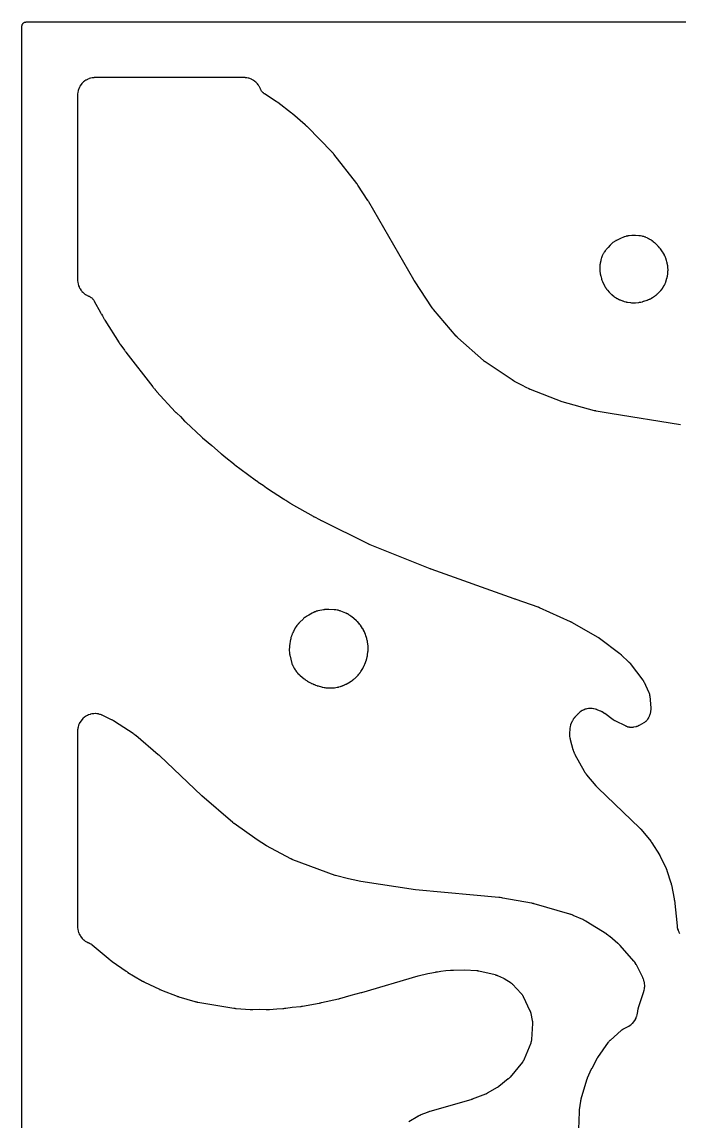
# Model space of a CAD drawing. Header units: millimetres. Extents: x 0 to 300, y 0 to 300.
# Drawn here: x -0.1 to 94.5, y 142 to 300.1 of the extents above; entities that cross this region are included whole.
import ezdxf

# ---------------------------------------------------------------- set-up
doc = ezdxf.new("R2010")
doc.units = ezdxf.units.MM
doc.layers.add('CUT', color=7, linetype='CONTINUOUS')

msp = doc.modelspace()

# ---------------------------------------------------------------- linework, layer by layer
at = {"layer": 'CUT'}
for points in [[(-0.0625, 1.4375), (-0.0625, 298.5625), (-0.0625, 299.4478), (-0.0589, 299.5212), (-0.0503, 299.5794), (-0.036, 299.6365), (-0.0162, 299.6918), (0.009, 299.745), (0.0392, 299.7954), (0.0743, 299.8427), (0.1137, 299.8863), (0.1573, 299.9257), (0.2046, 299.9608), (0.255, 299.991), (0.3082, 300.0162), (0.3635, 300.036), (0.4206, 300.0503), (0.4788, 300.0589), (0.5522, 300.0625), (1.4375, 300.0625), (298.5625, 300.0625)], [(94.6737, 242.1465), (84.566, 243.7785), (82.5483, 244.1043), (82.5359, 244.1064), (82.5072, 244.1115), (82.4949, 244.1137), (82.4799, 244.1166), (82.4676, 244.119), (82.4391, 244.1248), (82.4268, 244.1274), (82.4128, 244.1305), (82.4006, 244.1333), (82.3722, 244.1399), (82.36, 244.1428), (82.3452, 244.1465), (82.3331, 244.1496), (82.3048, 244.157), (82.2928, 244.1603), (77.648, 245.452), (73.0757, 247.2067), (73.0639, 247.2113), (73.0365, 247.2223), (73.0248, 247.227), (73.0106, 247.233), (72.9989, 247.2379), (72.9719, 247.2496), (72.9603, 247.2547), (72.9471, 247.2607), (72.9356, 247.2659), (72.9089, 247.2784), (72.8975, 247.2838), (72.8836, 247.2905), (72.4625, 247.5087), (71.9501, 247.7742), (70.8036, 248.3692), (70.7928, 248.375), (70.7675, 248.3885), (70.7567, 248.3944), (70.7495, 248.3984), (70.7325, 248.4081), (70.7218, 248.4143), (70.7096, 248.4215), (70.6991, 248.4278), (70.6745, 248.4428), (70.664, 248.4493), (70.6513, 248.4573), (70.6409, 248.4639), (70.6167, 248.4795), (70.6064, 248.4863), (66.5824, 251.1666), (66.5693, 251.1755), (66.5388, 251.1966), (66.5258, 251.2058), (66.5101, 251.2171), (66.4973, 251.2264), (66.4676, 251.2486), (66.4549, 251.2582), (66.4405, 251.2693), (66.428, 251.2791), (66.3991, 251.3023), (66.3868, 251.3124), (66.3719, 251.3247), (66.3598, 251.335), (66.3318, 251.3592), (66.3198, 251.3697), (62.6391, 254.6555), (62.6279, 254.6656), (62.602, 254.6896), (62.591, 254.6999), (62.5777, 254.7126), (62.5669, 254.7231), (62.5418, 254.7479), (62.5311, 254.7586), (62.519, 254.771), (62.5085, 254.7819), (62.4843, 254.8075), (62.474, 254.8185), (62.4616, 254.8321), (62.4515, 254.8434), (62.4281, 254.8697), (62.4182, 254.8811), (59.1309, 258.7233), (59.1219, 258.734), (59.101, 258.7592), (59.0922, 258.77), (59.0815, 258.7834), (59.0728, 258.7943), (59.0527, 258.8202), (59.0442, 258.8313), (59.0345, 258.8441), (59.0262, 258.8554), (59.0069, 258.8818), (58.9987, 258.8932), (58.9889, 258.9072), (58.9809, 258.9187), (58.9625, 258.9457), (58.9547, 258.9573), (56.3816, 262.8578), (56.3786, 262.8624), (56.3716, 262.8731), (56.3686, 262.8777), (56.3615, 262.8888), (56.3579, 262.8945), (56.3495, 262.9078), (56.3459, 262.9135), (56.3418, 262.9201), (56.3382, 262.9259), (56.33, 262.9394), (56.3269, 262.9444), (56.3204, 262.9553), (56.3112, 262.9711), (56.3071, 262.978), (49.8327, 274.2042), (49.8284, 274.2115), (49.7984, 274.2619), (49.7937, 274.2696), (49.7553, 274.3319), (49.7506, 274.3394), (49.7196, 274.3882), (49.7144, 274.3962), (48.2616, 276.5999), (48.2554, 276.6092), (48.2115, 276.6731), (48.2047, 276.6829), (48.1484, 276.7615), (48.1415, 276.7709), (48.0958, 276.8321), (48.0882, 276.8421), (44.817, 281.0416), (44.8064, 281.0548), (44.7365, 281.1395), (44.7255, 281.1524), (44.6348, 281.2563), (44.6235, 281.2688), (44.5488, 281.3495), (44.5372, 281.3618), (40.947, 285.0309), (40.9375, 285.0404), (40.875, 285.1014), (40.8653, 285.1107), (40.7852, 285.1855), (40.7753, 285.1946), (40.7102, 285.2527), (40.7001, 285.2616), (38.8436, 286.8466), (38.8435, 286.8467), (38.8378, 286.8515), (38.7978, 286.8848), (38.7916, 286.8899), (38.7412, 286.9308), (38.735, 286.9357), (38.6948, 286.9674), (38.6881, 286.9726), (36.7457, 288.4608), (36.7371, 288.4673), (36.677, 288.5116), (36.6676, 288.5184), (36.5917, 288.5722), (36.5824, 288.5787), (36.5215, 288.6201), (36.5115, 288.6268), (34.8346, 289.72), (34.7974, 289.7456), (34.7304, 289.7942), (34.66, 289.851), (34.615, 289.891), (34.5507, 289.9545), (34.51, 289.9989), (34.4524, 290.0686), (34.4163, 290.1168), (34.366, 290.1919), (34.335, 290.2435), (34.2924, 290.3232), (34.2571, 290.3982), (34.2388, 290.4395), (34.2306, 290.4596), (34.2277, 290.4666), (34.1967, 290.5392), (34.184, 290.5672), (34.0985, 290.7425), (34.069, 290.7958), (33.9675, 290.9594), (33.9328, 291.0094), (33.8153, 291.1619), (33.7757, 291.2081), (33.6433, 291.3479), (33.5992, 291.3899), (33.4533, 291.5155), (33.4052, 291.5528), (33.2473, 291.663), (33.1957, 291.6953), (33.0275, 291.7889), (32.9728, 291.8157), (32.796, 291.8918), (32.7389, 291.913), (32.5552, 291.9707), (32.4963, 291.986), (32.3077, 292.0249), (32.2475, 292.0341), (32.0534, 292.0539), (32.023, 292.0562), (31.9636, 292.0592), (31.9484, 292.0598), (31.8494, 292.0623), (31.8342, 292.0625), (31.8341, 292.0625), (10.5001, 292.0625), (10.4854, 292.0623), (10.3897, 292.06), (10.375, 292.0594), (10.3175, 292.0566), (10.2882, 292.0544), (10.1004, 292.0359), (10.0421, 292.0273), (9.8595, 291.991), (9.8024, 291.9767), (9.6243, 291.9226), (9.5689, 291.9028), (9.3969, 291.8316), (9.3436, 291.8064), (9.1795, 291.7186), (9.129, 291.6884), (8.9742, 291.585), (8.9269, 291.5499), (8.783, 291.4318), (8.7394, 291.3922), (8.6078, 291.2606), (8.5682, 291.217), (8.4501, 291.0731), (8.415, 291.0258), (8.3116, 290.871), (8.2814, 290.8205), (8.1936, 290.6563), (8.1684, 290.6031), (8.0972, 290.4311), (8.0774, 290.3757), (8.0233, 290.1976), (8.009, 290.1405), (7.9727, 289.9579), (7.9641, 289.8996), (7.9456, 289.7118), (7.9434, 289.6824), (7.9406, 289.625), (7.94, 289.6103), (7.9377, 289.5146), (7.9375, 289.4999), (7.9375, 263.0857), (7.9375, 263.0308), (7.9377, 263.0166), (7.9399, 262.9244), (7.9404, 262.9102), (7.943, 262.8548), (7.945, 262.8265), (7.9622, 262.6454), (7.9702, 262.5892), (8.004, 262.4129), (8.0173, 262.3577), (8.0676, 262.1854), (8.0861, 262.1317), (8.1524, 261.9649), (8.1758, 261.9132), (8.2577, 261.7535), (8.2859, 261.7042), (8.3824, 261.5529), (8.4152, 261.5065), (8.5256, 261.365), (8.5626, 261.322), (8.6859, 261.1915), (8.7268, 261.1522), (8.8619, 261.034), (8.9063, 260.9986), (9.0519, 260.8937), (9.0995, 260.8627), (9.2544, 260.7721), (9.3047, 260.7457), (9.4697, 260.669), (9.4957, 260.6577), (9.5307, 260.6434), (9.5509, 260.6351), (9.5912, 260.6173), (9.664, 260.583), (9.7416, 260.5417), (9.7919, 260.5117), (9.8651, 260.4631), (9.9122, 260.4283), (9.9803, 260.3727), (10.0238, 260.3336), (10.0862, 260.2716), (10.1256, 260.2283), (10.1817, 260.1606), (10.2167, 260.1137), (10.2659, 260.0408), (10.3076, 259.9719), (10.3294, 259.9337), (11.2335, 258.2605), (11.2385, 258.2514), (11.2739, 258.1885), (11.2795, 258.1788), (11.3251, 258.1011), (11.3308, 258.0917), (11.3679, 258.031), (11.3741, 258.0211), (11.5143, 257.8019), (11.7267, 257.41), (11.7313, 257.4016), (11.7638, 257.3439), (11.7689, 257.335), (11.8106, 257.2637), (11.8157, 257.2551), (11.8496, 257.1993), (11.8553, 257.1902), (13.93, 253.91), (13.9377, 253.8982), (13.9884, 253.822), (13.9963, 253.8104), (14.0622, 253.7163), (14.0704, 253.7048), (14.1247, 253.6311), (14.1332, 253.6199), (14.4551, 253.2032), (14.6772, 252.8559), (14.6849, 252.8442), (14.7354, 252.7691), (14.7433, 252.7577), (14.8089, 252.6649), (14.817, 252.6537), (14.871, 252.581), (14.8794, 252.5699), (18.7628, 247.5846), (18.771, 247.5742), (18.8255, 247.5073), (18.834, 247.4971), (18.9043, 247.4148), (18.913, 247.4047), (18.9704, 247.3404), (18.9793, 247.3306), (19.0586, 247.2455), (19.0979, 247.1947), (19.106, 247.1844), (19.1592, 247.1186), (19.1675, 247.1085), (19.2361, 247.0273), (19.2446, 247.0175), (19.3006, 246.954), (19.3093, 246.9443), (22.0469, 243.9744), (22.0526, 243.9684), (22.0923, 243.9265), (22.0984, 243.9201), (22.1487, 243.8686), (22.1548, 243.8624), (22.1951, 243.8223), (22.2018, 243.8158), (22.7314, 243.3049), (23.314, 242.6799), (23.3208, 242.6727), (23.369, 242.6227), (23.3765, 242.615), (23.4377, 242.5538), (23.4451, 242.5464), (23.4943, 242.4989), (23.5024, 242.4912), (25.7429, 240.4044), (25.7486, 240.3991), (25.7887, 240.3627), (25.795, 240.3571), (25.8456, 240.3124), (25.8518, 240.307), (25.8923, 240.2723), (25.899, 240.2666), (27.2536, 239.1378), (28.4967, 238.0593), (28.5031, 238.0537), (28.5484, 238.0156), (28.5554, 238.0098), (28.6126, 237.9631), (28.6195, 237.9574), (28.6652, 237.9212), (28.6728, 237.9153), (29.2769, 237.4519), (30.3622, 236.5475), (30.3694, 236.5416), (30.42, 236.5007), (30.4278, 236.4945), (30.4918, 236.4447), (30.4996, 236.4387), (30.5507, 236.4001), (30.5592, 236.3939), (32.4018, 235.0545), (33.6933, 234.0638), (33.7014, 234.0577), (33.7579, 234.0158), (33.7667, 234.0094), (33.8381, 233.9585), (33.8469, 233.9524), (33.904, 233.9131), (33.9135, 233.9068), (34.6374, 233.4296), (35.1224, 233.0771), (35.1282, 233.0729), (35.169, 233.044), (35.1753, 233.0396), (35.2267, 233.0042), (35.2329, 232.9999), (35.2739, 232.9725), (35.2806, 232.968), (37.5741, 231.4733), (37.5811, 231.4688), (37.6301, 231.4378), (37.6376, 231.4331), (37.6992, 231.3954), (37.7068, 231.3909), (37.7559, 231.3619), (37.764, 231.3572), (37.8969, 231.2813), (38.4643, 230.9073), (38.4719, 230.9024), (38.5252, 230.8684), (38.5334, 230.8632), (38.6005, 230.822), (38.6087, 230.8171), (38.6622, 230.7853), (38.671, 230.7802), (41.8164, 228.9857), (41.8233, 228.9818), (41.8716, 228.9552), (41.879, 228.9511), (41.9397, 228.9187), (41.947, 228.9148), (41.9953, 228.8898), (42.0033, 228.8858), (42.7191, 228.5291), (42.838, 228.4612), (42.8452, 228.4572), (42.8951, 228.4296), (42.9029, 228.4254), (42.9657, 228.3919), (42.9734, 228.3878), (43.0234, 228.3621), (43.0316, 228.3579), (49.7149, 225.0428), (49.725, 225.0379), (49.796, 225.0043), (49.807, 224.9993), (49.8963, 224.9593), (49.9072, 224.9545), (49.9783, 224.9243), (49.9856, 224.9213), (49.9867, 224.9208), (49.9981, 224.9161), (58.6259, 221.4647), (58.6285, 221.4637), (58.6336, 221.4617), (58.6686, 221.448), (58.674, 221.4459), (58.7178, 221.4294), (58.7231, 221.4274), (58.7579, 221.4146), (58.7636, 221.4125), (70.6864, 217.1645), (70.7006, 217.1597), (70.7931, 217.1293), (70.8073, 217.1248), (70.8633, 217.108), (70.8922, 217.1001), (70.9867, 217.0767), (74.1501, 215.9546), (74.1589, 215.9514), (74.1796, 215.9438), (74.1884, 215.9405), (74.1992, 215.9364), (74.208, 215.933), (74.2285, 215.925), (74.2372, 215.9215), (74.2473, 215.9175), (74.2561, 215.9139), (74.2764, 215.9055), (74.2851, 215.9018), (74.2957, 215.8973), (74.3043, 215.8935), (74.3245, 215.8847), (74.3331, 215.8809), (78.8159, 213.8536), (78.8255, 213.8492), (78.8478, 213.8387), (78.8574, 213.8342), (78.869, 213.8286), (78.8785, 213.824), (78.9006, 213.8131), (78.91, 213.8083), (78.9209, 213.8028), (78.9302, 213.7979), (78.9521, 213.7865), (78.9614, 213.7815), (78.9727, 213.7754), (78.982, 213.7703), (79.0035, 213.7583), (79.0128, 213.7532), (82.7647, 211.6118), (82.7772, 211.6046), (82.806, 211.5875), (82.8183, 211.5801), (82.8332, 211.5709), (82.8454, 211.5633), (82.8737, 211.5454), (82.8857, 211.5375), (82.8995, 211.5285), (82.9114, 211.5205), (82.9391, 211.5016), (82.9509, 211.4934), (82.9653, 211.4833), (82.9769, 211.4749), (83.004, 211.4552), (83.0155, 211.4466), (85.945, 209.2368), (85.9554, 209.2288), (85.9796, 209.21), (85.9899, 209.2018), (86.0024, 209.1918), (86.0126, 209.1835), (86.0362, 209.164), (86.0463, 209.1555), (86.0578, 209.1458), (86.0677, 209.1372), (86.0908, 209.117), (86.1006, 209.1083), (86.1125, 209.0975), (86.1222, 209.0887), (86.1447, 209.0678), (86.1542, 209.0588), (87.2387, 208.0217), (87.244, 208.0166), (87.2561, 208.0048), (87.2584, 208.0026), (87.2815, 207.9791), (87.327, 207.9313), (87.3423, 207.9146), (87.3628, 207.8907), (87.4158, 207.8263), (87.4379, 207.7982), (89.2432, 205.4163), (89.2501, 205.4071), (89.2593, 205.3946), (89.2854, 205.3572), (89.3273, 205.294), (89.3453, 205.2656), (89.3623, 205.2366), (89.3994, 205.1702), (89.4206, 205.1298), (89.4274, 205.116), (89.4324, 205.1057), (90.0881, 203.7335), (90.1047, 203.6967), (90.1335, 203.6286), (90.1617, 203.5529), (90.1781, 203.5017), (90.1994, 203.4237), (90.2112, 203.3713), (90.2254, 203.2917), (90.2351, 203.2184), (90.2395, 203.1782), (90.3947, 201.3911), (90.3957, 201.3783), (90.397, 201.361), (90.3992, 201.3096), (90.4001, 201.2493), (90.3971, 201.1602), (90.3899, 201.0743), (90.3779, 200.9852), (90.3665, 200.9241), (90.3555, 200.8731), (90.3514, 200.8565), (90.3482, 200.8441), (90.2423, 200.4394), (90.2393, 200.4284), (90.2352, 200.4136), (90.222, 200.37), (90.2052, 200.3191), (90.1772, 200.2453), (90.1469, 200.1752), (90.1121, 200.1034), (90.0858, 200.0547), (90.0627, 200.0145), (90.0549, 200.0016), (90.0489, 199.992), (89.9283, 199.7997), (89.9041, 199.763), (89.8581, 199.697), (89.8045, 199.6275), (89.7665, 199.5831), (89.7064, 199.5191), (89.6643, 199.4786), (89.5982, 199.4208), (89.5523, 199.3845), (89.4809, 199.3335), (89.4132, 199.29), (89.3757, 199.2671), (88.7079, 198.8822), (88.6975, 198.8763), (88.6834, 198.8684), (88.641, 198.8462), (88.5905, 198.8214), (88.5145, 198.7884), (88.4396, 198.7598), (88.36, 198.7336), (88.3041, 198.7181), (88.257, 198.7063), (88.2415, 198.7029), (88.2298, 198.7004), (87.9304, 198.6385), (87.8917, 198.6314), (87.8204, 198.6199), (87.7421, 198.6107), (87.6898, 198.6069), (87.6111, 198.6047), (87.5586, 198.6055), (87.48, 198.6101), (87.4081, 198.6175), (87.369, 198.6224), (87.317, 198.6301), (87.3056, 198.6318), (87.2902, 198.6343), (87.2448, 198.6428), (87.1917, 198.6542), (87.1143, 198.6743), (87.0403, 198.6972), (86.9642, 198.7245), (86.9123, 198.7458), (86.8693, 198.7647), (86.8555, 198.7713), (86.8451, 198.7763), (85.2605, 199.5504), (85.2517, 199.5548), (85.238, 199.5616), (85.2156, 199.5733), (85.1858, 199.5893), (85.1596, 199.604), (85.1389, 199.616), (85.1272, 199.6229), (85.1229, 199.6256), (85.0978, 199.6412), (85.0427, 199.6769), (85.0101, 199.6991), (84.9992, 199.7068), (84.9912, 199.7125), (83.7688, 200.6029), (83.7555, 200.6123), (83.6685, 200.6722), (83.655, 200.6812), (83.6018, 200.7157), (83.574, 200.7327), (83.3909, 200.8378), (83.3623, 200.8532), (83.3057, 200.8818), (83.291, 200.8889), (83.1955, 200.9339), (83.1807, 200.9406), (82.8012, 201.1068), (82.7881, 201.1123), (82.7023, 201.1475), (82.689, 201.1528), (82.6369, 201.1727), (82.61, 201.1822), (82.4363, 201.2394), (82.3813, 201.2546), (82.2053, 201.2944), (82.1491, 201.3043), (81.9701, 201.3272), (81.9132, 201.3318), (81.7329, 201.3376), (81.6758, 201.3367), (81.4957, 201.3254), (81.439, 201.3191), (81.2608, 201.2907), (81.205, 201.279), (81.0303, 201.2338), (80.9758, 201.2169), (80.8062, 201.1553), (80.7535, 201.1333), (80.5905, 201.0558), (80.5402, 201.0289), (80.3853, 200.9363), (80.3378, 200.9048), (80.1924, 200.7979), (80.1481, 200.762), (80.0117, 200.6401), (79.9908, 200.6206), (79.9511, 200.5815), (79.941, 200.5714), (79.8764, 200.5048), (79.8666, 200.4945), (79.5214, 200.1214), (79.5108, 200.1096), (79.443, 200.0323), (79.4327, 200.0203), (79.3932, 199.9728), (79.3736, 199.948), (79.2523, 199.7855), (79.2172, 199.7328), (79.1137, 199.5585), (79.0983, 199.5308), (79.0696, 199.4762), (79.0624, 199.462), (79.0171, 199.3697), (79.0103, 199.3554), (78.993, 199.3178), (78.9874, 199.3052), (78.952, 199.223), (78.9467, 199.2103), (78.9265, 199.1605), (78.9168, 199.1347), (78.8582, 198.9682), (78.8424, 198.9155), (78.7999, 198.7467), (78.7889, 198.6928), (78.7617, 198.5184), (78.7581, 198.4911), (78.7522, 198.4377), (78.7509, 198.424), (78.7432, 198.3348), (78.7422, 198.3211), (78.7116, 197.8369), (78.7108, 197.8205), (78.707, 197.7137), (78.7067, 197.6973), (78.7061, 197.6331), (78.7068, 197.6003), (78.7166, 197.3899), (78.7232, 197.3245), (78.756, 197.1164), (78.762, 197.0841), (78.7754, 197.0214), (78.7791, 197.0054), (78.8043, 196.9016), (78.8084, 196.8856), (79.2056, 195.4268), (79.2105, 195.4097), (79.2443, 195.2987), (79.2498, 195.2817), (79.272, 195.2157), (79.2844, 195.1822), (79.3715, 194.9673), (79.3859, 194.9347), (79.4158, 194.8718), (79.4237, 194.8558), (79.4767, 194.7526), (79.485, 194.7368), (80.8212, 192.3132), (80.8283, 192.3006), (80.8757, 192.2194), (80.8831, 192.207), (80.9128, 192.1589), (80.9285, 192.1347), (81.0346, 191.9797), (81.0516, 191.9562), (81.0857, 191.9112), (81.0945, 191.8998), (81.1531, 191.8262), (81.1622, 191.815), (82.4972, 190.2195), (82.508, 190.2068), (82.5799, 190.1257), (82.5911, 190.1133), (82.6841, 190.014), (82.6956, 190.002), (82.7719, 189.9249), (82.7837, 189.9133), (88.8244, 184.1383), (88.8347, 184.1283), (88.8584, 184.1049), (88.8685, 184.0948), (88.8808, 184.0823), (88.8907, 184.072), (88.9137, 184.0479), (88.9235, 184.0374), (88.9346, 184.0253), (88.9442, 184.0147), (88.9664, 183.9898), (88.9758, 183.9791), (88.9872, 183.9659), (88.9965, 183.955), (89.0179, 183.9294), (89.027, 183.9184), (90.3853, 182.2412), (90.3935, 182.2309), (90.4125, 182.2068), (90.4205, 182.1964), (90.4302, 182.1837), (90.4381, 182.1732), (90.4563, 182.1486), (90.4641, 182.1379), (90.4729, 182.1257), (90.4805, 182.1149), (90.498, 182.0898), (90.5054, 182.0789), (90.5144, 182.0656), (90.5216, 182.0547), (90.5384, 182.029), (90.5455, 182.018), (91.6308, 180.3021), (91.6375, 180.2912), (91.6531, 180.2658), (91.6597, 180.2549), (91.6676, 180.2415), (91.674, 180.2305), (91.6889, 180.2046), (91.6952, 180.1935), (91.7023, 180.1807), (91.7084, 180.1695), (91.7225, 180.1433), (91.7285, 180.132), (91.7356, 180.1181), (91.7415, 180.1068), (91.7548, 180.0801), (91.7604, 180.0687), (92.5862, 178.3613), (92.5928, 178.3473), (92.608, 178.3144), (92.6144, 178.3002), (92.6221, 178.2829), (92.6283, 178.2687), (92.6423, 178.2353), (92.6482, 178.2209), (92.6549, 178.2044), (92.6605, 178.1899), (92.6734, 178.156), (92.6788, 178.1415), (92.6853, 178.1236), (92.6904, 178.109), (92.7022, 178.0747), (92.7071, 178.06), (93.2856, 176.2687), (93.2895, 176.2561), (93.2986, 176.2264), (93.3024, 176.2137), (93.307, 176.1981), (93.3106, 176.1853), (93.3188, 176.1554), (93.3222, 176.1426), (93.326, 176.1278), (93.3293, 176.1149), (93.3366, 176.0848), (93.3396, 176.0719), (93.3432, 176.0561), (93.3461, 176.0431), (93.3525, 176.0128), (93.3552, 175.9998), (93.7542, 173.9721), (93.756, 173.9623), (93.7603, 173.9395), (93.762, 173.9298), (93.7641, 173.9178), (93.7657, 173.908), (93.7695, 173.8851), (93.771, 173.8753), (93.7727, 173.864), (93.7741, 173.8542), (93.7774, 173.8312), (93.7787, 173.8214), (93.7802, 173.8094), (93.7814, 173.7995), (93.7841, 173.7765), (93.7852, 173.7666), (94.1782, 170.0732), (94.1799, 170.0586), (94.1924, 169.9635), (94.1945, 169.9489), (94.2034, 169.892), (94.2087, 169.863), (94.2471, 169.6778), (94.2619, 169.6207), (94.3175, 169.4427), (94.3378, 169.3873), (94.4106, 169.2156), (94.4363, 169.1625), (94.5256, 168.9988)], [(80.0407, 140.8622), (80.1247, 143.3465), (80.1251, 143.3586), (80.1265, 143.3869), (80.1271, 143.3991), (80.128, 143.4136), (80.1288, 143.4256), (80.1309, 143.4537), (80.1319, 143.4657), (80.1331, 143.4795), (80.1343, 143.4916), (80.1371, 143.5196), (80.1384, 143.5316), (80.1401, 143.5463), (80.1415, 143.5582), (80.1451, 143.5862), (80.1467, 143.5982), (80.328, 144.8727), (80.3304, 144.8889), (80.3365, 144.9266), (80.3393, 144.9428), (80.3428, 144.9624), (80.3458, 144.9785), (80.3533, 145.016), (80.3566, 145.032), (80.3606, 145.0504), (80.3642, 145.0663), (80.373, 145.1035), (80.3769, 145.1194), (80.3819, 145.1388), (80.3861, 145.1546), (80.3962, 145.1914), (80.4007, 145.2072), (81.2019, 147.9233), (81.2064, 147.9381), (81.2172, 147.9724), (81.2219, 147.9871), (81.2278, 148.0049), (81.2328, 148.0195), (81.2448, 148.0535), (81.25, 148.068), (81.2562, 148.0846), (81.2617, 148.099), (81.2748, 148.1325), (81.2805, 148.1468), (81.2876, 148.1642), (81.2936, 148.1784), (81.3079, 148.2115), (81.3141, 148.2256), (81.8896, 149.5008), (81.892, 149.5061), (81.8977, 149.5184), (81.9001, 149.5236), (81.9059, 149.5362), (81.909, 149.5426), (81.9161, 149.5576), (81.9192, 149.564), (81.9228, 149.5713), (81.9259, 149.5777), (81.9333, 149.5926), (81.9365, 149.599), (81.9382, 149.6024), (81.942, 149.6098), (81.951, 149.6272), (81.9549, 149.6347), (82.6268, 150.9032), (82.6333, 150.9152), (82.6487, 150.9432), (82.6554, 150.9551), (82.6634, 150.9693), (82.6702, 150.9811), (82.6863, 151.0083), (82.6932, 151.0199), (82.7014, 151.0332), (82.7085, 151.0448), (82.7255, 151.0716), (82.7328, 151.083), (82.7418, 151.0969), (82.7493, 151.1082), (82.7671, 151.1345), (82.7747, 151.1457), (84.2993, 153.3364), (84.307, 153.3472), (84.3174, 153.3618), (84.3497, 153.4041), (84.4057, 153.4731), (84.4311, 153.503), (84.4578, 153.5317), (84.5196, 153.5954), (84.5578, 153.6325), (84.5711, 153.6446), (84.581, 153.6535), (86.1118, 155.0127), (86.1218, 155.0215), (86.1354, 155.0332), (86.1767, 155.0667), (86.2472, 155.1206), (86.2789, 155.1436), (86.3115, 155.1653), (86.3865, 155.2127), (86.4323, 155.2398), (86.448, 155.2484), (86.4597, 155.2548), (87.0385, 155.5632), (87.0448, 155.5665), (87.1543, 155.6242), (87.1673, 155.6313), (87.2139, 155.6573), (87.238, 155.6715), (87.3906, 155.7664), (87.4367, 155.7982), (87.5778, 155.9054), (87.6208, 155.9414), (87.7513, 156.0613), (87.7908, 156.1011), (87.9095, 156.2326), (87.9451, 156.2759), (88.051, 156.418), (88.0824, 156.4645), (88.1746, 156.6158), (88.2015, 156.665), (88.2792, 156.8242), (88.3014, 156.8757), (88.3639, 157.0415), (88.3812, 157.0948), (88.4286, 157.2681), (88.4353, 157.2953), (88.4473, 157.3488), (88.4502, 157.3625), (88.468, 157.4518), (88.4706, 157.4656), (88.5882, 158.1366), (88.5912, 158.1526), (88.5984, 158.1898), (88.6016, 158.2057), (88.6057, 158.225), (88.6092, 158.2409), (88.6178, 158.2777), (88.6216, 158.2935), (88.6261, 158.3115), (88.6302, 158.3272), (88.6401, 158.3638), (88.6444, 158.3794), (88.6499, 158.3984), (88.6546, 158.414), (88.6657, 158.4501), (88.6707, 158.4656), (89.3832, 160.6321), (89.3876, 160.6459), (89.4149, 160.7362), (89.4189, 160.7502), (89.434, 160.8048), (89.4411, 160.833), (89.4819, 161.0145), (89.4918, 161.0717), (89.5146, 161.2539), (89.5189, 161.3118), (89.524, 161.4952), (89.5228, 161.5533), (89.51, 161.7364), (89.5032, 161.794), (89.4728, 161.975), (89.4605, 162.0317), (89.4127, 162.209), (89.395, 162.2642), (89.3294, 162.4384), (89.3186, 162.4653), (89.2961, 162.5174), (89.2901, 162.5306), (89.2506, 162.6163), (89.2444, 162.6294), (88.3873, 164.3741), (88.3813, 164.386), (88.3416, 164.4625), (88.3354, 164.4742), (88.3105, 164.5196), (88.2973, 164.5426), (88.2092, 164.6879), (88.1797, 164.732), (88.0791, 164.869), (88.0629, 164.89), (88.0305, 164.9304), (88.022, 164.9406), (87.9665, 165.0066), (87.9579, 165.0166), (86.0075, 167.2324), (86.0004, 167.2403), (85.9504, 167.2951), (85.9429, 167.3032), (85.9094, 167.3386), (85.8929, 167.3553), (85.7883, 167.4575), (85.7719, 167.473), (85.7429, 167.4993), (85.7349, 167.5063), (85.6797, 167.5546), (85.6706, 167.5624), (84.4894, 168.5544), (84.4732, 168.5675), (84.367, 168.6506), (84.3504, 168.6631), (84.2136, 168.7628), (84.1966, 168.7747), (84.0848, 168.8503), (84.0674, 168.8616), (81.0973, 170.7239), (81.0789, 170.735), (80.9577, 170.8051), (80.9388, 170.8155), (80.7838, 170.8979), (80.7646, 170.9076), (80.6387, 170.9688), (80.6192, 170.9779), (79.2443, 171.586), (79.2254, 171.5939), (79.102, 171.6435), (79.0829, 171.6508), (78.9261, 171.7078), (78.9068, 171.7144), (78.7803, 171.7555), (78.7607, 171.7615), (73.6311, 173.2366), (73.6159, 173.2407), (73.5169, 173.2664), (73.5016, 173.2702), (73.3765, 173.2991), (73.3611, 173.3025), (73.2609, 173.3229), (73.2454, 173.3259), (69.1225, 174.0552), (68.9669, 174.1006), (68.9102, 174.1142), (68.7266, 174.1489), (68.6979, 174.1536), (68.6415, 174.1615), (68.627, 174.1633), (68.5329, 174.1741), (68.5184, 174.1756), (64.9113, 174.4999), (56.5329, 175.2697), (48.6869, 176.4425), (47.5663, 176.7022), (46.9254, 176.8508), (45.0199, 177.3154), (45.0133, 177.3171), (44.9979, 177.321), (44.9913, 177.3226), (44.9797, 177.3257), (38.8872, 179.5939), (38.8729, 179.5993), (38.8397, 179.6123), (38.8255, 179.618), (38.8082, 179.6251), (38.7942, 179.6311), (38.7614, 179.6452), (38.7474, 179.6514), (38.7314, 179.6586), (38.7176, 179.665), (38.6853, 179.6802), (38.6715, 179.6869), (38.6548, 179.6951), (38.6412, 179.702), (38.6095, 179.7183), (38.5959, 179.7254), (35.1202, 181.5896), (33.7701, 182.4381), (30.4508, 184.778), (30.4419, 184.7844), (30.4213, 184.7993), (30.4125, 184.8058), (30.4018, 184.8137), (30.393, 184.8203), (30.3728, 184.8357), (30.3641, 184.8423), (30.3542, 184.8501), (30.3456, 184.8568), (30.3257, 184.8728), (30.3173, 184.8796), (30.307, 184.8881), (30.2986, 184.8951), (30.2791, 184.9115), (30.2707, 184.9185), (25.8136, 188.7581), (19.7065, 194.5557), (19.7009, 194.561), (19.6614, 194.5976), (19.6552, 194.6032), (19.6053, 194.6481), (19.5992, 194.6535), (19.5593, 194.6885), (19.5527, 194.6941), (16.3046, 197.4555), (16.2899, 197.4676), (16.1929, 197.5449), (16.1778, 197.5565), (16.0531, 197.6496), (16.0376, 197.6607), (15.9359, 197.7317), (15.9201, 197.7424), (13.2473, 199.4833), (13.2312, 199.4935), (13.1251, 199.5578), (13.1087, 199.5675), (12.9731, 199.644), (12.9564, 199.6531), (12.8465, 199.7106), (12.8294, 199.7191), (11.5804, 200.3226), (11.5673, 200.3287), (11.4819, 200.3675), (11.4687, 200.3733), (11.4168, 200.3954), (11.39, 200.406), (11.2164, 200.4701), (11.1614, 200.4875), (10.9849, 200.534), (10.9285, 200.546), (10.7484, 200.5753), (10.691, 200.5819), (10.5089, 200.5937), (10.4512, 200.5947), (10.2688, 200.5891), (10.2113, 200.5845), (10.0303, 200.5613), (9.9734, 200.5513), (9.7955, 200.5108), (9.7399, 200.4953), (9.5667, 200.438), (9.5128, 200.4172), (9.3459, 200.3435), (9.2943, 200.3176), (9.1352, 200.2282), (9.0863, 200.1975), (8.9366, 200.0932), (8.8909, 200.058), (8.7519, 199.9398), (8.7097, 199.9003), (8.5827, 199.7693), (8.5446, 199.7259), (8.4307, 199.5833), (8.397, 199.5365), (8.2973, 199.3836), (8.2682, 199.3338), (8.1838, 199.172), (8.1595, 199.1197), (8.091, 198.9505), (8.0719, 198.8961), (8.02, 198.7211), (8.0062, 198.6651), (7.9713, 198.486), (7.963, 198.4288), (7.9452, 198.2447), (7.9432, 198.2159), (7.9405, 198.1596), (7.9399, 198.1452), (7.9377, 198.0514), (7.9375, 198.037), (7.9375, 170.0281), (7.9377, 170.0129), (7.9402, 169.9141), (7.9408, 169.8989), (7.9438, 169.8396), (7.9461, 169.8093), (7.9658, 169.6155), (7.975, 169.5554), (8.0137, 169.3672), (8.0289, 169.3083), (8.0865, 169.125), (8.1076, 169.068), (8.1834, 168.8914), (8.2101, 168.8369), (8.3034, 168.6689), (8.3355, 168.6173), (8.4453, 168.4596), (8.4825, 168.4115), (8.6077, 168.2657), (8.6496, 168.2217), (8.7889, 168.0893), (8.835, 168.0497), (8.9869, 167.9321), (9.0368, 167.8974), (9.1999, 167.7958), (9.2531, 167.7663), (9.428, 167.6805), (9.4556, 167.6678), (9.5178, 167.6411), (9.5251, 167.6381), (9.5771, 167.6166), (9.5832, 167.6141), (9.5848, 167.6134), (9.6263, 167.5956), (9.7073, 167.5583), (9.7928, 167.5132), (9.8481, 167.4802), (9.9283, 167.4262), (9.9991, 167.3728), (10.0369, 167.3426), (12.6059, 165.1782), (12.617, 165.1691), (12.6895, 165.1108), (12.7008, 165.102), (12.7935, 165.0311), (12.805, 165.0226), (12.8803, 164.9679), (12.8919, 164.9596), (14.9405, 163.5438), (14.9485, 163.5384), (15.0049, 163.5007), (15.0137, 163.495), (15.0848, 163.4493), (15.0934, 163.4439), (15.0935, 163.4438), (15.1064, 163.4356), (15.1151, 163.4301), (15.1724, 163.3947), (15.1818, 163.389), (15.9973, 162.9058), (17.2744, 162.1475), (17.2855, 162.1411), (17.3576, 162.1004), (17.3687, 162.0942), (17.3917, 162.0819), (17.3965, 162.0792), (17.4878, 162.0302), (17.4991, 162.0243), (17.5726, 161.9869), (17.584, 161.9812), (19.7104, 160.9533), (19.7221, 160.9478), (19.7984, 160.9129), (19.8102, 160.9077), (19.9069, 160.866), (19.9188, 160.861), (19.9965, 160.8294), (20.0085, 160.8247), (22.2454, 159.9719), (22.2557, 159.9681), (22.3273, 159.9423), (22.3384, 159.9384), (22.4284, 159.9079), (22.4394, 159.9044), (22.5109, 159.8816), (22.5227, 159.878), (24.8131, 159.2028), (24.8306, 159.1979), (24.9444, 159.1681), (24.962, 159.1638), (25.1059, 159.1306), (25.1236, 159.1268), (25.239, 159.1039), (25.2568, 159.1007), (30.4161, 158.2368), (30.4303, 158.2346), (30.5224, 158.2214), (30.5366, 158.2195), (30.6527, 158.2057), (30.6669, 158.2042), (30.7596, 158.1955), (30.7739, 158.1943), (32.7557, 158.0545), (32.7715, 158.0536), (32.874, 158.0491), (32.8898, 158.0486), (33.0187, 158.0463), (33.0345, 158.0462), (33.1371, 158.0471), (33.1529, 158.0475), (34.1359, 158.0818), (35.046, 158.05), (35.0655, 158.0496), (35.1924, 158.0493), (35.2119, 158.0496), (35.371, 158.0544), (35.3905, 158.0553), (35.5171, 158.0633), (35.5366, 158.0648), (36.624, 158.1687), (37.448, 158.1975), (37.4651, 158.1983), (37.5763, 158.2054), (37.5934, 158.2067), (37.7327, 158.2196), (37.7497, 158.2214), (37.8603, 158.2348), (37.8773, 158.2371), (38.8135, 158.3779), (40.0108, 158.4922), (40.022, 158.4934), (40.0997, 158.5023), (40.1117, 158.5038), (40.2083, 158.5168), (40.22, 158.5185), (40.2962, 158.5303), (40.3086, 158.5324), (42.6678, 158.9491), (42.6782, 158.9511), (42.7497, 158.965), (42.7607, 158.9673), (42.8496, 158.9863), (42.8604, 158.9887), (42.9304, 159.0051), (42.9418, 159.0079), (43.0452, 159.0341), (45.4534, 159.5817), (45.4621, 159.5838), (45.522, 159.5983), (45.5313, 159.6006), (45.6057, 159.62), (45.6147, 159.6224), (45.6733, 159.6386), (45.6829, 159.6413), (47.2755, 160.1104), (48.7134, 160.4762), (48.7185, 160.4776), (48.7541, 160.4869), (48.7595, 160.4884), (48.8037, 160.5005), (48.809, 160.502), (48.8439, 160.5119), (48.8496, 160.5135), (56.932, 162.895), (58.329, 163.2315), (58.6024, 163.2828), (59.4166, 163.4353), (59.5142, 163.449), (59.7028, 163.4756), (60.1811, 163.5431), (60.9244, 163.6479), (61.6071, 163.6946), (62.0262, 163.7232), (63.5957, 163.7334), (65.3635, 163.6442), (65.3735, 163.6436), (65.389, 163.6426), (65.4145, 163.6407), (65.4488, 163.6376), (65.4792, 163.6344), (65.5032, 163.6314), (65.5169, 163.6295), (65.522, 163.6288), (65.5517, 163.6242), (65.6174, 163.6127), (65.6567, 163.6049), (65.6699, 163.602), (65.6796, 163.5998), (67.9986, 163.0611), (68.0097, 163.0584), (68.0247, 163.0547), (68.0689, 163.0427), (68.142, 163.0207), (68.1741, 163.0104), (68.2058, 162.9988), (68.277, 162.9714), (68.3193, 162.9538), (68.3334, 162.9475), (68.3439, 162.9428), (69.1958, 162.5503), (69.2094, 162.5439), (69.241, 162.5287), (69.2546, 162.522), (69.271, 162.5138), (69.2844, 162.5069), (69.3155, 162.4906), (69.3288, 162.4835), (69.3439, 162.4753), (69.3571, 162.468), (69.3877, 162.4507), (69.4007, 162.4431), (69.4165, 162.4338), (69.4295, 162.4261), (69.4594, 162.4077), (69.4722, 162.3998), (70.1705, 161.9565), (70.1786, 161.9513), (70.191, 161.9433), (70.2113, 161.9297), (70.2383, 161.9111), (70.262, 161.8942), (70.2653, 161.8917), (70.3056, 161.8602), (70.3593, 161.8157), (70.4087, 161.7715), (70.4424, 161.739), (70.4698, 161.7115), (70.4785, 161.7024), (70.485, 161.6955), (71.7453, 160.3451), (71.7531, 160.3367), (71.7635, 160.3252), (71.7935, 160.2904), (71.8278, 160.2487), (71.8754, 160.185), (71.9188, 160.1214), (71.9611, 160.0531), (71.9883, 160.0044), (72.01, 159.963), (72.0167, 159.9494), (72.0217, 159.9391), (73.0184, 157.8475), (73.0223, 157.8391), (73.0284, 157.8261), (73.0381, 157.8044), (73.0507, 157.7752), (73.0615, 157.7491), (73.063, 157.7454), (73.0799, 157.6988), (73.1013, 157.6346), (73.1194, 157.573), (73.1307, 157.5289), (73.1392, 157.4922), (73.1418, 157.4803), (73.1436, 157.4712), (73.3457, 156.4637), (73.3476, 156.4542), (73.3504, 156.4395), (73.3547, 156.415), (73.3599, 156.3822), (73.3642, 156.353), (73.3647, 156.3488), (73.3698, 156.2972), (73.3747, 156.2267), (73.3768, 156.1595), (73.3765, 156.1121), (73.3755, 156.0727), (73.3748, 156.0599), (73.3743, 156.0503), (73.2347, 153.7231), (73.2339, 153.7108), (73.2326, 153.6941), (73.2276, 153.645), (73.2202, 153.5875), (73.2052, 153.5032), (73.1868, 153.4225), (73.1636, 153.3392), (73.1448, 153.2824), (73.1278, 153.2353), (73.1218, 153.2201), (73.1172, 153.2086), (72.167, 150.8916), (72.1627, 150.8814), (72.1568, 150.8676), (72.1384, 150.8271), (72.1156, 150.78), (72.0791, 150.7122), (72.041, 150.6481), (71.9984, 150.583), (71.9669, 150.5391), (71.9396, 150.5031), (71.9304, 150.4916), (71.9234, 150.4829), (70.1653, 148.3339), (70.1579, 148.3249), (70.1477, 148.3128), (70.1167, 148.2778), (70.0635, 148.2208), (70.0395, 148.196), (70.0146, 148.1722), (69.9571, 148.1195), (69.9218, 148.0888), (69.9096, 148.0788), (69.9006, 148.0714), (68.5504, 146.9857), (68.5448, 146.9812), (68.5318, 146.9709), (68.5293, 146.969), (68.5036, 146.9495), (68.4512, 146.9113), (68.433, 146.8985), (68.4072, 146.8815), (68.3379, 146.8381), (68.3078, 146.82), (66.8724, 145.9962), (66.8664, 145.9928), (66.8522, 145.9848), (66.8496, 145.9833), (66.8223, 145.9687), (66.7667, 145.94), (66.7474, 145.9305), (66.7203, 145.9181), (66.6477, 145.8868), (66.6164, 145.8739), (64.7163, 145.1368), (64.7066, 145.1331), (64.6839, 145.1246), (64.6741, 145.121), (64.6625, 145.1168), (64.6529, 145.1134), (64.6303, 145.1055), (64.6206, 145.1022), (64.6093, 145.0984), (64.5996, 145.0952), (64.5767, 145.0878), (64.5669, 145.0847), (64.5549, 145.081), (64.545, 145.078), (64.522, 145.0711), (64.5122, 145.0682), (58.5902, 143.3752), (58.5759, 143.3709), (58.4832, 143.3419), (58.4689, 143.3373), (58.3535, 143.2979), (58.3394, 143.2929), (58.2482, 143.2593), (58.2343, 143.254), (57.3325, 142.8958), (57.3223, 142.8916), (57.2517, 142.862), (57.2412, 142.8575), (57.1952, 142.8373), (57.1733, 142.8271), (57.0379, 142.7607), (57.0171, 142.75), (56.9816, 142.7308), (56.972, 142.7256), (56.906, 142.6884), (56.8954, 142.6823), (55.5863, 141.9094)]]:
    msp.add_lwpolyline(points, dxfattribs=at)
for points in [[(83.2918, 263.158), (83.3213, 263.0548), (83.3261, 263.039), (83.3455, 262.9776), (83.3563, 262.9464), (83.4321, 262.7458), (83.4446, 262.7152), (83.4707, 262.6563), (83.4776, 262.6413), (83.5237, 262.5444), (83.531, 262.5296), (83.7383, 262.1227), (83.7441, 262.1118), (83.7821, 262.0408), (83.7881, 262.0299), (83.8119, 261.9877), (83.8245, 261.9664), (83.8439, 261.935), (83.856, 261.9145), (83.8756, 261.8835), (83.8772, 261.8811), (83.908, 261.8313), (83.9358, 261.7903), (83.9688, 261.7457), (84.0087, 261.6866), (84.0301, 261.6569), (84.0736, 261.6004), (84.085, 261.586), (84.1604, 261.494), (84.1722, 261.48), (84.4168, 261.1992), (84.4286, 261.1861), (84.5064, 261.1018), (84.5186, 261.0891), (84.5667, 261.0399), (84.5922, 261.0154), (84.6506, 260.9624), (84.654, 260.9592), (84.6858, 260.9305), (84.7619, 260.8615), (84.7705, 260.8541), (84.8246, 260.8054), (84.8516, 260.7825), (84.9055, 260.7394), (84.9194, 260.7285), (85.0113, 260.6594), (85.0255, 260.649), (85.3073, 260.4496), (85.3225, 260.4393), (85.4219, 260.3734), (85.4374, 260.3635), (85.4982, 260.3258), (85.53, 260.3074), (85.5901, 260.2751), (85.6369, 260.2473), (85.6807, 260.2237), (85.7343, 260.1976), (85.74, 260.1945), (85.7729, 260.1781), (85.7992, 260.166), (85.8239, 260.1539), (85.8465, 260.1435), (85.891, 260.1241), (85.9024, 260.1192), (85.9771, 260.0884), (85.9886, 260.0838), (86.34, 259.9474), (86.3565, 259.9413), (86.4644, 259.903), (86.4811, 259.8973), (86.5465, 259.8763), (86.5804, 259.8664), (86.8019, 259.8092), (86.8363, 259.8014), (86.9037, 259.7881), (86.9211, 259.785), (87.034, 259.7662), (87.0514, 259.7636), (87.0527, 259.7634), (87.4623, 259.7076), (87.4653, 259.7072), (87.4833, 259.705), (87.6003, 259.6926), (87.6183, 259.691), (87.6887, 259.6857), (87.7249, 259.6841), (87.9599, 259.6806), (87.9961, 259.6812), (88.0666, 259.6844), (88.0847, 259.6855), (88.202, 259.6944), (88.22, 259.6961), (88.6645, 259.7434), (88.6812, 259.7454), (88.7897, 259.76), (88.8063, 259.7625), (88.8111, 259.7633), (88.836, 259.7667), (88.8522, 259.7691), (88.9153, 259.7794), (88.9475, 259.7856), (89.1554, 259.8315), (89.1872, 259.8394), (89.2488, 259.8566), (89.2645, 259.8612), (89.3663, 259.8926), (89.3818, 259.8976), (89.893, 260.0706), (89.9052, 260.0749), (89.984, 260.1035), (89.9961, 260.108), (90.0431, 260.1262), (90.0669, 260.136), (90.2184, 260.2023), (90.2647, 260.2249), (90.2858, 260.2365), (90.3036, 260.2443), (90.3499, 260.2673), (90.4952, 260.3472), (90.5176, 260.3602), (90.5608, 260.3864), (90.5718, 260.3933), (90.6426, 260.4385), (90.6535, 260.4455), (90.9547, 260.6469), (90.9683, 260.6563), (91.0562, 260.7186), (91.0696, 260.7284), (91.1213, 260.7673), (91.1473, 260.788), (91.3121, 260.9267), (91.3368, 260.9487), (91.3537, 260.9646), (91.367, 260.9764), (91.4146, 261.0209), (91.4267, 261.0324), (91.5039, 261.1087), (91.5157, 261.1206), (91.7453, 261.3605), (91.7578, 261.3739), (91.8378, 261.4627), (91.8499, 261.4766), (91.8962, 261.5313), (91.9191, 261.5601), (92.062, 261.7515), (92.083, 261.7816), (92.1223, 261.8416), (92.1322, 261.8571), (92.1352, 261.8621), (92.1391, 261.8681), (92.1488, 261.8835), (92.2107, 261.985), (92.2199, 262.0008), (92.3457, 262.2221), (92.3541, 262.2375), (92.4076, 262.3384), (92.4156, 262.354), (92.4459, 262.4155), (92.4605, 262.4474), (92.5492, 262.6577), (92.5619, 262.6904), (92.5848, 262.755), (92.5905, 262.7716), (92.6255, 262.8803), (92.6306, 262.8971), (92.7255, 263.2243), (92.7297, 263.2394), (92.7555, 263.3377), (92.7592, 263.3529), (92.7732, 263.4124), (92.7795, 263.443), (92.8155, 263.643), (92.8202, 263.6739), (92.8279, 263.7345), (92.8297, 263.75), (92.8398, 263.8512), (92.8411, 263.8668), (92.867, 264.2173), (92.8681, 264.2356), (92.8733, 264.3545), (92.8738, 264.3728), (92.8747, 264.4442), (92.874, 264.4809), (92.8625, 264.7185), (92.8596, 264.755), (92.8518, 264.826), (92.8495, 264.8442), (92.8329, 264.962), (92.8301, 264.9801), (92.7688, 265.336), (92.7659, 265.3517), (92.7602, 265.3803), (92.7452, 265.4557), (92.7419, 265.4711), (92.7284, 265.5311), (92.7206, 265.5616), (92.6651, 265.7586), (92.6557, 265.7887), (92.636, 265.8469), (92.6307, 265.8617), (92.5953, 265.9578), (92.5896, 265.9725), (92.4507, 266.3205), (92.4453, 266.3334), (92.4095, 266.4173), (92.4039, 266.4301), (92.3928, 266.4545), (92.3821, 266.4794), (92.3772, 266.4907), (92.3575, 266.5344), (92.3469, 266.5566), (92.2763, 266.6974), (92.2525, 266.7403), (92.1706, 266.8748), (92.1574, 266.8955), (92.1307, 266.9355), (92.1238, 266.9456), (92.0782, 267.0111), (92.0711, 267.0211), (91.7812, 267.4197), (91.7716, 267.4325), (91.708, 267.5152), (91.6981, 267.5277), (91.6586, 267.5763), (91.6377, 267.6007), (91.4979, 267.7551), (91.4758, 267.7783), (91.4314, 267.8224), (91.4198, 267.8335), (91.4187, 267.8346), (91.36, 267.9063), (91.3502, 267.918), (91.3113, 267.9631), (91.2908, 267.9857), (91.1557, 268.1272), (91.1114, 268.1691), (90.9626, 268.2962), (90.9389, 268.3154), (90.8917, 268.3517), (90.8795, 268.3609), (90.7994, 268.4194), (90.7869, 268.4282), (90.6332, 268.5346), (90.6025, 268.5595), (90.5811, 268.5761), (90.4412, 268.6798), (90.3962, 268.7101), (90.2495, 268.7994), (90.2449, 268.8019), (90.1879, 268.8392), (90.1751, 268.8474), (90.1248, 268.8785), (90.0986, 268.8938), (89.9285, 268.9877), (89.874, 269.0142), (89.6953, 269.0904), (89.6671, 269.1016), (89.6116, 269.122), (89.5973, 269.1271), (89.504, 269.1587), (89.4896, 269.1634), (89.3834, 269.1965), (89.3669, 269.2014), (89.2587, 269.2317), (89.242, 269.2361), (89.1765, 269.2524), (89.1427, 269.2598), (88.9221, 269.3014), (88.888, 269.3069), (88.8211, 269.3155), (88.8039, 269.3175), (88.6921, 269.3287), (88.6749, 269.3302), (88.2036, 269.3639), (88.1905, 269.3647), (88.1056, 269.3689), (88.0926, 269.3694), (88.0415, 269.3708), (88.0153, 269.371), (87.8454, 269.3683), (87.8192, 269.3673), (87.7682, 269.3642), (87.7552, 269.3633), (87.6704, 269.3564), (87.6574, 269.3552), (87.2775, 269.3159), (87.2615, 269.314), (87.1576, 269.3005), (87.1417, 269.2982), (87.0795, 269.2883), (87.0479, 269.2824), (86.8459, 269.2393), (86.7837, 269.2224), (86.5875, 269.1579), (86.5572, 269.147), (86.4986, 269.1241), (86.4836, 269.1181), (86.3871, 269.0774), (86.3723, 269.0709), (86.1594, 268.9745), (85.5535, 268.7061), (85.5391, 268.6995), (85.4462, 268.6554), (85.432, 268.6484), (85.3769, 268.6204), (85.349, 268.6054), (85.1732, 268.5041), (85.1201, 268.4697), (84.9582, 268.3521), (84.909, 268.3123), (84.9001, 268.3043), (84.8787, 268.2867), (84.7299, 268.1508), (84.7072, 268.129), (84.6641, 268.0853), (84.6532, 268.0739), (84.5834, 267.9993), (84.5728, 267.9877), (84.2771, 267.6545), (83.9937, 267.3388), (83.9839, 267.3278), (83.9217, 267.255), (83.9123, 267.2436), (83.876, 267.199), (83.858, 267.1757), (83.8494, 267.164), (83.8331, 267.1428), (83.7248, 266.9943), (83.6933, 266.9464), (83.5996, 266.7883), (83.5856, 266.7632), (83.5594, 266.7137), (83.5528, 266.701), (83.5112, 266.6176), (83.505, 266.6047), (83.4251, 266.4346), (83.4178, 266.4184), (83.3718, 266.3126), (83.365, 266.2962), (83.3394, 266.232), (83.3272, 266.1986), (83.2545, 265.9799), (83.2443, 265.9459), (83.2264, 265.879), (83.2221, 265.8618), (83.1956, 265.7496), (83.1917, 265.7323), (83.12, 265.3826), (83.1171, 265.3673), (83.0993, 265.2678), (83.0968, 265.2524), (83.0877, 265.1924), (83.0838, 265.1615), (83.0639, 264.9603), (83.0616, 264.9293), (83.0588, 264.8686), (83.0582, 264.8531), (83.0561, 264.752), (83.056, 264.7364), (83.0574, 264.4536), (83.0578, 264.4352), (83.0621, 264.3158), (83.063, 264.2974), (83.0678, 264.2258), (83.0713, 264.1892), (83.1018, 263.9523), (83.1076, 263.916), (83.121, 263.8456), (83.1248, 263.8276), (83.1508, 263.7109), (83.1551, 263.693), (83.179, 263.5997), (83.1855, 263.5716), (83.1886, 263.559), (83.2874, 263.1739)], [(40.7208, 205.4527), (40.7678, 205.4176), (40.7924, 205.4001), (40.9547, 205.2911), (40.9801, 205.2749), (41.0304, 205.2446), (41.0434, 205.237), (41.1285, 205.1887), (41.1417, 205.1814), (41.442, 205.0207), (41.4545, 205.0142), (41.5357, 204.9731), (41.5483, 204.9669), (41.5977, 204.9434), (41.6233, 204.9319), (41.7911, 204.8614), (41.8171, 204.8511), (41.8685, 204.8323), (41.8817, 204.8276), (41.9453, 204.806), (42.002, 204.7785), (42.0144, 204.7727), (42.0955, 204.7356), (42.108, 204.7301), (42.1572, 204.7089), (42.1826, 204.6987), (42.3492, 204.6359), (42.3751, 204.6269), (42.426, 204.6103), (42.4391, 204.6062), (42.5244, 204.5806), (42.5376, 204.5768), (43.0195, 204.4441), (43.0331, 204.4405), (43.122, 204.4182), (43.1357, 204.415), (43.1894, 204.4029), (43.217, 204.3973), (43.3949, 204.3659), (43.3978, 204.3655), (43.4469, 204.3546), (43.4978, 204.3456), (43.662, 204.3238), (43.6877, 204.3209), (43.738, 204.3164), (43.7509, 204.3154), (43.8347, 204.3097), (43.8476, 204.309), (44.2583, 204.29), (44.2737, 204.2895), (44.3738, 204.2875), (44.3892, 204.2874), (44.4493, 204.2877), (44.4801, 204.2886), (44.6798, 204.3), (44.7105, 204.3025), (44.7703, 204.309), (44.7856, 204.3108), (44.8848, 204.3242), (44.9, 204.3264), (45.2699, 204.3858), (45.2858, 204.3886), (45.3888, 204.408), (45.4046, 204.4112), (45.4661, 204.4245), (45.4974, 204.4322), (45.6967, 204.4866), (45.7579, 204.507), (45.8752, 204.553), (45.8896, 204.5572), (45.9061, 204.5622), (46.0125, 204.5965), (46.0288, 204.602), (46.092, 204.6244), (46.1241, 204.6368), (46.3301, 204.7233), (46.3615, 204.7375), (46.4217, 204.7669), (46.4371, 204.7747), (46.5361, 204.8267), (46.5512, 204.8349), (47.1324, 205.1616), (47.143, 205.1677), (47.2119, 205.2084), (47.2225, 205.2147), (47.2634, 205.24), (47.2841, 205.2533), (47.4148, 205.3416), (47.4544, 205.3708), (47.5775, 205.4696), (47.5963, 205.4854), (47.5969, 205.4858), (47.668, 205.5417), (47.6893, 205.5593), (47.7302, 205.5947), (47.7406, 205.6039), (47.8073, 205.6642), (47.8175, 205.6736), (48.1821, 206.0193), (48.1912, 206.0281), (48.2497, 206.086), (48.2586, 206.095), (48.293, 206.1305), (48.3103, 206.149), (48.4182, 206.2701), (48.4502, 206.3093), (48.5476, 206.4391), (48.5623, 206.4597), (48.5815, 206.4877), (48.5866, 206.4945), (48.6016, 206.5156), (48.63, 206.5575), (48.6372, 206.5683), (48.683, 206.639), (48.69, 206.65), (48.959, 207.0856), (48.9611, 207.0889), (48.9627, 207.0915), (48.9821, 207.123), (48.9901, 207.1363), (49.0408, 207.2233), (49.0484, 207.2368), (49.0775, 207.2898), (49.0917, 207.3173), (49.1792, 207.4985), (49.1919, 207.5267), (49.2154, 207.5825), (49.2212, 207.5968), (49.2578, 207.6906), (49.2633, 207.7051), (49.4825, 208.3117), (49.4881, 208.3278), (49.5228, 208.4332), (49.5279, 208.4495), (49.5469, 208.5132), (49.5557, 208.5462), (49.6069, 208.7619), (49.613, 208.7913), (49.6142, 208.7969), (49.6262, 208.8631), (49.629, 208.8801), (49.6457, 208.9908), (49.648, 209.0079), (49.7142, 209.5507), (49.7161, 209.5687), (49.7268, 209.686), (49.7282, 209.7041), (49.7291, 209.7186), (49.7304, 209.7331), (49.7317, 209.751), (49.7359, 209.8207), (49.7369, 209.8566), (49.7369, 210.0893), (49.7358, 210.1251), (49.7316, 210.1949), (49.7302, 210.2127), (49.7198, 210.3287), (49.7179, 210.3466), (49.6519, 210.8949), (49.6498, 210.9109), (49.6345, 211.0147), (49.6319, 211.0306), (49.621, 211.0927), (49.6146, 211.1244), (49.5673, 211.3287), (49.5592, 211.3599), (49.5507, 211.3892), (49.5457, 211.4101), (49.5371, 211.4426), (49.5185, 211.5054), (49.5135, 211.5215), (49.4795, 211.6252), (49.474, 211.6411), (49.2959, 212.1378), (49.2861, 212.1657), (49.2817, 212.1779), (49.2743, 212.198), (49.2721, 212.204), (49.2677, 212.2158), (49.2637, 212.2262), (49.2524, 212.2567), (49.2477, 212.2688), (49.24, 212.2882), (49.2384, 212.2924), (49.2338, 212.3042), (49.2299, 212.3137), (49.229, 212.3158), (49.2285, 212.3172), (49.2152, 212.3499), (49.2051, 212.373), (49.1379, 212.5202), (49.115, 212.5652), (49.0356, 212.7063), (49.0227, 212.728), (48.9968, 212.7699), (48.99, 212.7806), (48.9453, 212.8494), (48.9383, 212.8599), (48.6234, 213.3233), (48.6154, 213.3347), (48.563, 213.4082), (48.5548, 213.4194), (48.5223, 213.4628), (48.5051, 213.4846), (48.3919, 213.6219), (48.387, 213.6273), (48.3546, 213.6633), (48.2297, 213.7898), (48.2098, 213.8091), (48.17, 213.8459), (48.1597, 213.8552), (48.0921, 213.9148), (48.0816, 213.9238), (47.3246, 214.5606), (47.3124, 214.5706), (47.2323, 214.6345), (47.2198, 214.6442), (47.1707, 214.6813), (47.145, 214.6997), (46.9776, 214.8128), (46.9235, 214.8454), (46.7451, 214.9403), (46.7169, 214.9544), (46.6611, 214.9804), (46.6467, 214.9869), (46.5527, 215.0278), (46.5381, 215.0339), (45.8231, 215.3228), (45.8082, 215.3285), (45.711, 215.3648), (45.696, 215.3702), (45.6371, 215.3904), (45.6066, 215.4), (45.4099, 215.456), (45.3476, 215.4702), (45.3018, 215.4782), (45.2729, 215.4845), (45.0759, 215.517), (45.0451, 215.5212), (44.9847, 215.528), (44.9692, 215.5296), (44.8683, 215.5382), (44.8528, 215.5393), (44.0801, 215.5855), (44.0667, 215.5862), (43.979, 215.5894), (43.9655, 215.5898), (43.9128, 215.5906), (43.8859, 215.5904), (43.713, 215.5851), (43.6592, 215.5811), (43.4875, 215.5603), (43.4608, 215.5565), (43.4088, 215.5478), (43.3955, 215.5455), (43.3094, 215.5291), (43.2961, 215.5264), (42.524, 215.3618), (42.5097, 215.3585), (42.417, 215.3364), (42.4027, 215.3328), (42.3474, 215.3181), (42.3192, 215.3099), (42.14, 215.2529), (42.085, 215.2324), (41.9122, 215.1581), (41.8855, 215.1459), (41.8743, 215.1404), (41.8474, 215.1286), (41.8209, 215.1162), (41.7698, 215.0908), (41.7569, 215.0841), (41.6729, 215.0397), (41.6601, 215.0328), (41.1854, 214.7668), (41.0101, 214.6702), (40.9985, 214.6636), (40.9234, 214.6201), (40.912, 214.6132), (40.8674, 214.5861), (40.845, 214.5716), (40.8219, 214.5561), (40.8178, 214.5534), (40.8065, 214.5457), (40.703, 214.4761), (40.6878, 214.4648), (40.6783, 214.4583), (40.6361, 214.4268), (40.5055, 214.3198), (40.4855, 214.3027), (40.4472, 214.2683), (40.4375, 214.2595), (40.375, 214.201), (40.3655, 214.1919), (39.8909, 213.7279), (39.8236, 213.6626), (39.8128, 213.6518), (39.8071, 213.646), (39.8032, 213.6422), (39.7921, 213.6311), (39.7457, 213.5833), (39.7431, 213.5806), (39.7419, 213.5793), (39.7214, 213.5582), (39.7106, 213.5469), (39.6693, 213.502), (39.6487, 213.4785), (39.5208, 213.3243), (39.4835, 213.2742), (39.3723, 213.1076), (39.3557, 213.0812), (39.3245, 213.0287), (39.3167, 213.0152), (39.2671, 212.9266), (39.2597, 212.9128), (38.9998, 212.4187), (38.9099, 212.2516), (38.9022, 212.2368), (38.8536, 212.14), (38.8463, 212.125), (38.8188, 212.0661), (38.8055, 212.0355), (38.8052, 212.035), (38.7996, 212.0227), (38.7869, 211.9929), (38.7107, 211.8), (38.6902, 211.7386), (38.6352, 211.5386), (38.6275, 211.5071), (38.6141, 211.4454), (38.6108, 211.4295), (38.5912, 211.3262), (38.5884, 211.3102), (38.4309, 210.3361), (38.4285, 210.3195), (38.4141, 210.2113), (38.4121, 210.1946), (38.4053, 210.1294), (38.4027, 210.096), (38.3922, 209.8781), (38.3915, 209.8445), (38.392, 209.779), (38.3924, 209.7622), (38.3963, 209.6531), (38.3971, 209.6363), (38.4108, 209.4212), (38.4119, 209.4071), (38.4199, 209.3155), (38.4213, 209.3014), (38.4274, 209.2465), (38.4312, 209.2184), (38.4601, 209.0369), (38.4652, 209.0091), (38.4765, 208.955), (38.4795, 208.9411), (38.5004, 208.8516), (38.5037, 208.8378), (38.7199, 207.9994), (38.7231, 207.9874), (38.7448, 207.9098), (38.7483, 207.8979), (38.7623, 207.8516), (38.77, 207.828), (38.8222, 207.678), (38.8404, 207.6319), (38.9048, 207.4866), (38.9153, 207.4642), (38.9368, 207.4208), (38.9424, 207.4097), (38.9796, 207.3383), (38.9854, 207.3273), (39.0511, 207.2072), (39.0614, 207.189), (39.1307, 207.0721), (39.1417, 207.0543), (39.2337, 206.9107), (39.2452, 206.8933), (39.3225, 206.7815), (39.3347, 206.7645), (39.4341, 206.6309), (39.445, 206.6167), (39.5173, 206.5254), (39.5286, 206.5115), (39.5736, 206.458), (39.5975, 206.4312), (39.7578, 206.2623), (39.7832, 206.2371), (39.8343, 206.1893), (39.8476, 206.1773), (39.935, 206.1003), (39.9486, 206.0886), (40.5121, 205.6216), (40.6202, 205.5319), (40.632, 205.5224), (40.7088, 205.4619)]]:
    msp.add_lwpolyline(points, close=True, dxfattribs=at)

doc.saveas('drawing.dxf')
